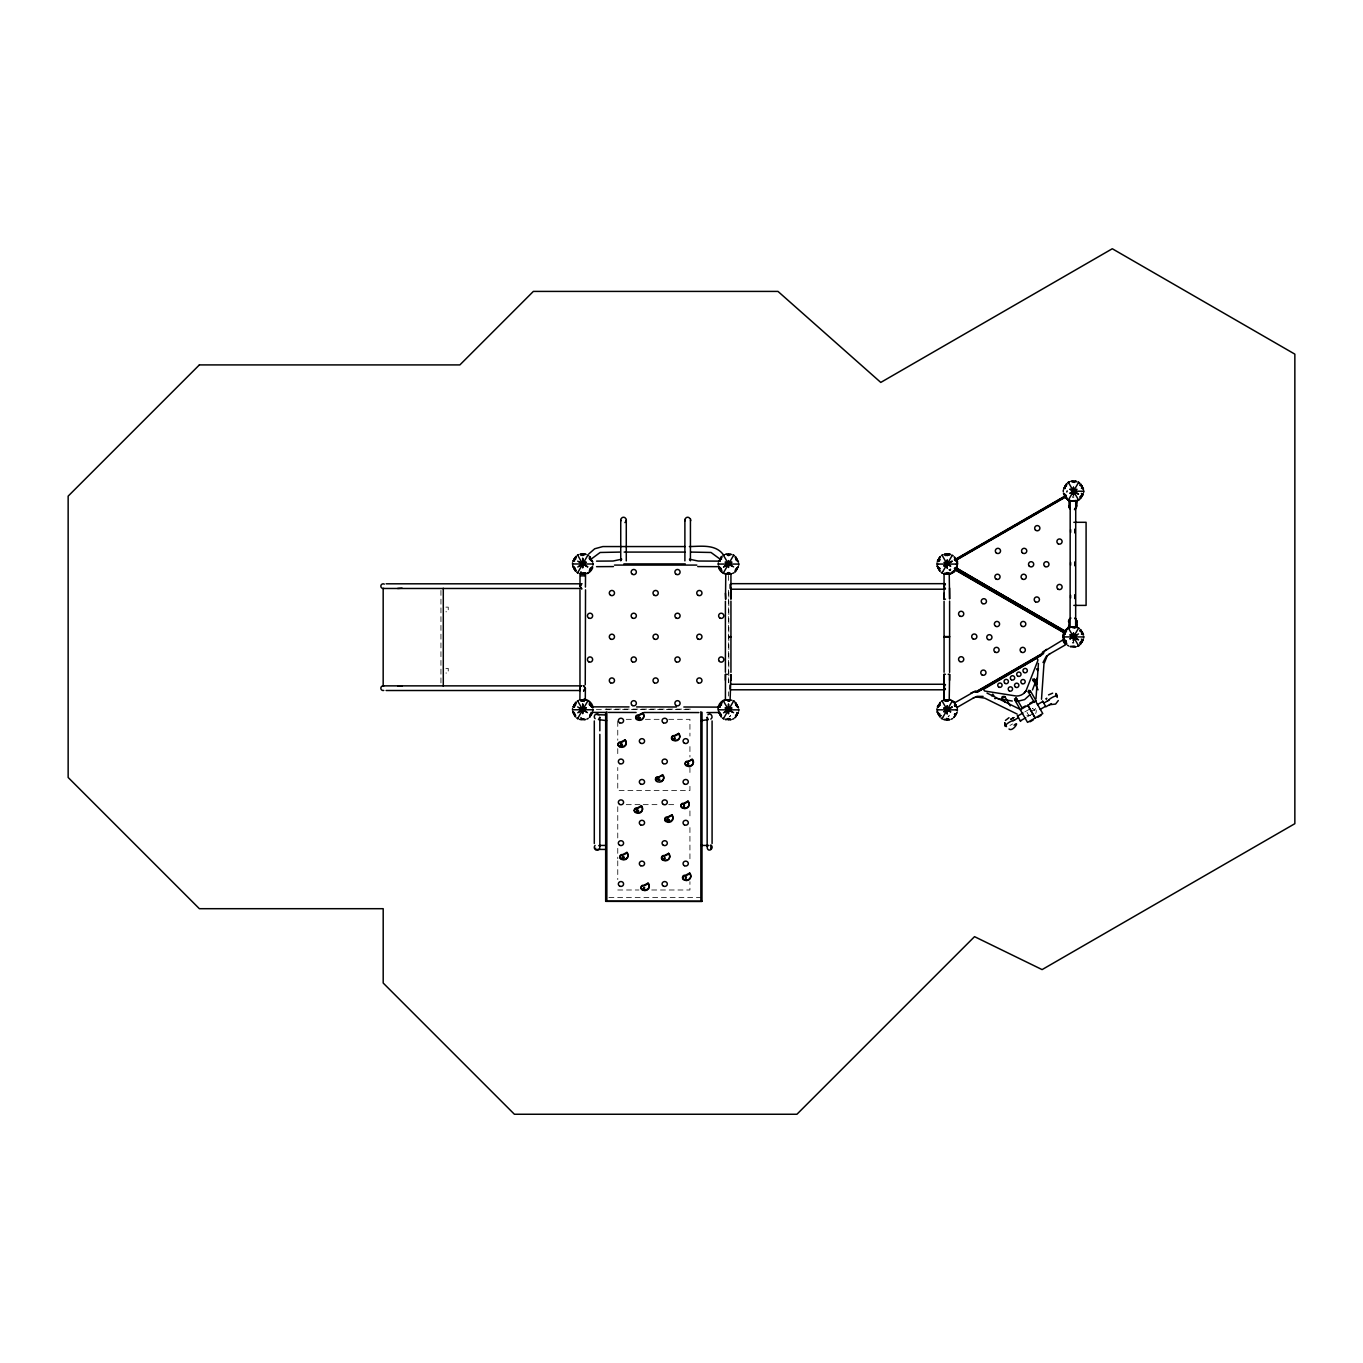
<?xml version="1.0" encoding="UTF-8"?>
<svg xmlns="http://www.w3.org/2000/svg" width="1363" height="1363" viewBox="0 0 1363 1363"><rect width="100%" height="100%" fill="white"/><g stroke="black" fill="none" stroke-linecap="round" stroke-linejoin="round"><path stroke-width="0.75" stroke-dasharray="5 3.75" d="M949.943 570.876L950.658 569.632M1066.496 492.384L1067.604 490.493M1024.789 711.912L1030.189 708.794M1031.587 711.179L1035.624 708.862A4.668 4.668 0 0 0 1032.796 706.681M1027.549 716.717L1034.773 712.542M1026.799 715.796L1029.661 715.336M445.905 607.131L448.24 607.131L448.24 611.8L445.905 611.8M445.905 668.364L448.24 668.364L448.24 673.032L445.905 673.032M690.411 709.118L606.842 709.118L606.842 711.23M596.364 709.68L690.411 709.578M626.264 719.323L634.749 719.323M645.363 719.323L660.22 719.323M668.705 719.323L689.934 719.323L689.934 736.071M626.264 804.647L641.121 804.647M643.234 804.647L660.22 804.647M668.705 804.647L677.19 804.647M617.763 889.988L638.991 889.988M651.718 889.988L689.934 889.988L689.934 881.657M608.92 897.621L700.855 897.621M948.733 569.53L950.982 569.53M949.057 570.552L950.505 570.552M606.842 709.578L606.007 708.692M1066.565 490.816L1067.297 492.094M1034.091 710.055L1034.278 710.583A2.777 2.777 0 0 0 1034.04 709.902M728.83 592.121L728.83 682.812M728.506 575.425L728.506 581.78M728.506 590.23L728.506 683.357M728.506 691.825L728.506 696.05M689.934 746.549L689.934 757.01M689.934 767.488L689.934 775.871M689.934 786.332L689.934 790.523L617.763 790.523L617.763 767.488M689.934 810.9L689.934 817.136M689.934 827.545L689.934 858.758M617.763 721.419L617.763 740.262M617.763 748.645L617.763 757.01M617.763 806.726L617.763 837.955M617.763 848.348L617.763 858.758M617.763 860.837L617.763 879.578M440.948 590.4L440.948 683.936M1012.573 723.923A5.827 1.584 -30 0 1 1009.949 725.44M1036.084 709.987A4.668 4.668 0 0 1 1035.624 713.513M1030.377 715.694A4.668 4.668 0 0 1 1027.072 709.987M729.512 716.819L730.551 715.66L729.512 716.819M948.171 716.819L949.21 715.66L948.171 716.819M950.522 569.018L949.21 569.887L950.522 569.035M1033.069 708.845A2.777 2.777 0 0 0 1032.421 708.539A2.726 2.675 12 0 1 1033.069 708.845"/><path stroke-width="1.5" d="M575.186 569.785L575.186 568.337M575.186 559.631L575.203 558.523M575.186 705.404L575.203 704.296M590.298 559.648L590.298 558.2M590.298 705.421L590.298 703.972M720.959 715.643L720.959 714.195M720.976 704.381L719.715 706.204M720.959 569.87L720.959 568.422M720.976 558.609L719.715 560.432M725.406 680.239L725.406 674.344L727.45 674.344M730.943 680.358L730.943 674.498L730.125 699.713M730.943 573.755L730.943 598.97L730.943 588.1M736.071 705.489L736.071 704.041M736.071 559.716L736.071 558.268M939.635 705.472L939.635 704.381L938.715 704.978M945.445 699.713L944.065 699.713L944.065 674.327L945.445 674.293M945.445 599.175L944.065 599.175L944.065 593.246M949.602 680.358L949.602 674.498L949.227 699.713M1065.934 497.001L1065.934 495.57M1065.934 642.706L1065.934 641.257M1068.643 627.304L1069.325 619.109M1068.643 620.676L1070.858 618.035L1069.785 618.615M1070.142 509.029L1068.984 506.866L1069.137 499.54M1069.342 508.007L1068.984 505.69M1070.194 500.357L1070.108 627.184L1075.663 627.184L1075.731 500.357M1075.714 618.649L1074.657 618.121L1076.872 620.778L1076.77 627.644M1076.974 626.759L1076.054 618.972M581.456 588.714L580.008 586.277L580.025 574.879M585.426 587.061L585.562 572.988M585.528 589.838L585.255 684.754M585.289 699.662L585.374 688.315L583.637 685.742L585.374 688.315L583.62 690.888L585.374 688.315M947.149 562.936L947.217 560.091M947.149 708.709L947.217 705.881M1073.465 490.084L1073.516 487.238M1073.465 635.771L1073.516 632.943M1021.688 707.295L1016.304 698.112L1014.532 698.929L1015.35 700.275L1016.798 699.509M947.149 567.979L947.149 560.108M1073.448 495.127L1073.448 487.255M1073.448 640.831L1073.448 632.96M572.511 564.401L572.562 562.834M572.511 710.174L572.562 708.624M592.888 565.134L592.973 563.583M592.888 710.907L592.973 709.356M718.284 564.469L718.352 562.919M718.284 710.259L718.352 708.692M738.678 565.219L738.746 563.652M738.678 710.992L738.746 709.442M936.943 564.469L937.011 562.919M936.943 710.259L937.011 708.692M957.337 565.219L957.405 563.652M957.337 710.992L957.405 709.442M1063.259 491.617L1063.31 490.067M1083.636 492.367L1083.721 490.799M1083.636 638.071L1083.721 636.504M582.836 558.54L582.7 567.911L582.717 564.418M582.836 704.313L582.7 713.684L582.717 710.191M728.609 704.381L728.472 713.82L728.489 710.259M947.132 713.82L947.149 705.881M1068.558 621.818L1068.643 620.727L1068.745 621.818M1076.94 626.281L1076.855 627.355L1076.855 626.111M1035.999 698.776L1038.436 663.372M1041.519 699.253L1043.956 663.934L1047.227 655.842M1076.106 508.416L1076.77 500.971M1016.798 699.492L1016.662 698.606M596.977 714.672L605.308 714.945M1063.072 636.742L1064.111 632.483L955.599 569.836L949.841 573.959L946.212 573.329M1063.361 636.777L1064.469 632.364L955.531 569.461L952.277 572.92M1034.449 680.75L1034.466 679.115L1032.813 679.098L1038.01 689.831M622.329 856.714L623.147 857.685L623.947 856.714M658.039 778.92L658.84 779.909L659.658 778.92M581.916 588.901L580.008 586.277L581.473 583.824M579.888 699.645L580.042 687.293M582.427 555.508L582.734 554.128L586.073 554.349L581.728 554.145L580.945 555.508M582.427 701.281L582.614 699.918L580.945 701.281M728.217 555.593L728.489 554.298L725.883 554.247M728.813 572.545L728.524 573.823L731.147 573.891L727.552 573.329M728.217 701.366L728.404 699.986L725.883 700.02L728.421 700.054L728.864 701.332M946.876 555.593L947.064 554.213L945.377 555.576M947.472 572.545L947.2 573.823L949.807 573.874M946.876 701.366L947.915 700.173M1075.509 509.081L1074.453 509.626L1076.668 505.741M580.008 586.277L581.916 583.637M575.544 559.426L574.147 559.171L572.92 561.369L576.055 556.274L573.704 559.954L574.487 561.3M590.281 568.354L591.763 568.03L589.412 571.693L592.564 566.616L589.753 569.461M591.321 714.587L589.412 717.466L591.763 713.803L590.98 712.457M721.47 559.256L720.005 559.239L718.693 561.437L721.504 558.609M719.92 705.012L721.828 702.132L718.693 707.21L719.971 705.063L720.26 707.141M954.373 568.627L955.77 568.899L956.979 566.701L953.861 571.779L956.196 568.115L954.713 568.439M954.373 714.399L955.77 714.672L956.979 712.474L953.861 717.551L956.196 713.888L954.713 714.212M1063.668 488.584L1066.803 483.507L1064.946 486.267M1082.035 496.149L1080.16 498.909L1082.512 495.263L1081.421 493.372M993.9 695.777L992.775 694.091L991.872 695.897M707.244 846.713L707.874 845.469M1032.473 689.951L1036.987 678.195M1043.019 662.537L1046.239 656.387L1049.663 653.967M599.737 717.432L599.021 718.659M955.889 568.592L956.741 566.548L955.463 568.746L956.928 568.252L1065.202 631.716L1066.377 629.774M956.979 566.616L956.196 568.49L1065.133 631.393M957.252 566.684L956.553 568.371L1065.065 631.035L1066.173 629.587M956.928 568.252L957.542 561.249L955.463 559.273L1065.287 495.859M1066.684 630.081L1063.123 634.102L1063.736 641.104M1063.924 634.323L1066.462 631.444M1064.213 634.391L1065.014 632.057L1063.668 634.289M1058.301 700.531L1055.592 704.075L1049.51 704.739M955.719 714.774L954.713 715.302M1026.049 690.751L1037.737 660.851A1.772 1.772 0 0 0 1036.357 658.448L983.507 689.354L984.563 691.007L1016.355 696.05A11.057 11.057 0 0 0 1026.049 690.751L1024.243 693M1028.298 691.961L1029.883 692.319L1030.258 690.717L1028.673 690.325L1028.162 691.671L1034.313 702.388M1063.668 488.584L1066.462 485.756M1063.668 634.289L1064.912 632.04L1065.236 634.221M1081.421 639.077L1082.512 640.951L1080.16 644.614L1083.295 639.537L1081.489 642.382L1079.922 642.382M721.47 705.029L719.988 705.029L721.504 704.381M939.124 561.249L939.789 560.142M702.03 712.27L701.979 901.403L605.666 901.335L605.666 712.27M574.505 567.332L575.544 571.182L574.266 569.018L575.714 569.785M577.622 572.835L587.623 555.559M590.98 560.653L589.923 556.803M584.25 572.971L582.819 573.857L585.374 573.806L581.78 573.261M574.505 713.105L575.544 716.955L574.3 714.706L575.714 715.558M577.622 718.608L587.879 700.872M590.98 706.426L589.923 702.575L592.752 707.823L589.77 703.972M583.977 719.204L579.411 719.408M720.277 567.417L721.334 571.267L720.073 569.018L721.487 569.87M723.48 572.75L733.669 555.167M736.753 560.721L735.696 556.871L736.957 559.171L735.713 559.563M730.023 573.056L725.184 573.721M720.277 713.19L721.334 717.04L718.488 711.776L720.073 714.791M723.395 718.693L733.396 701.417M736.753 706.494L735.696 702.644L736.957 704.944L735.628 705.37M730.023 718.829L725.184 719.494L731.147 719.664L727.552 719.102M942.02 572.971L942.77 571.659M943.128 571.046L951.902 555.9M955.412 560.721L954.356 556.871L956.553 561.522M948.682 573.056L947.251 573.925L946.825 572.579M945.377 701.349L947.115 699.986L947.524 701.332M1072.238 481.769L1074.708 482.4M1065.236 494.565L1066.292 498.398L1065.048 496.183L1065.934 495.161M1066.377 495.672L1065.048 496.115L1066.462 497.018M1078.61 482.366L1068.336 500.102L1065.065 496.984L956.553 559.648L957.593 564.009M942.02 718.744L942.77 717.432M943.128 716.819L951.902 701.672M952.055 701.4L954.475 702.422M1081.438 488.363L1082.222 487.017L1080.672 484.018L1081.932 486.318M955.412 706.494L954.356 702.644L955.616 704.944L954.73 705.898M948.682 718.829L946.212 719.102M1074.726 500.647L1070.159 500.851L1076.123 501.039L1072.749 500.868M1072.238 627.474L1074.708 628.104M1065.236 640.252L1066.292 644.103L1065.065 641.888L1065.934 640.866M1078.61 628.07L1073.482 636.913L1078.559 639.741M1081.438 634.068L1082.222 632.722L1080.672 629.723L1081.932 632.023M1074.726 646.352L1070.159 646.556L1076.123 646.726L1072.749 646.573M1065.287 632.108L955.378 568.712L954.662 569.649L1063.736 632.619M954.117 570.91L955.463 569.155L1064.776 632.262M1064.997 630.643L1068.047 627.764M1005.451 720.431L1008.978 717.722M1070.654 529.696L1070.654 532.388M1070.637 562.51L1070.637 565.185M1070.619 595.307L1070.619 597.982M574.249 559.137L575.714 558.523M938.715 559.205L939.635 558.609L938.374 560.432M955.702 568.865L954.713 569.53M1064.946 486.421L1065.236 488.516M1082.069 496.047L1083.312 493.849L1081.489 496.677L1079.922 496.677M1029.917 694.772L1024.601 699.594L1016.236 701.638M730.091 689.031L730.125 685.078M642.757 712.832L638.531 715.047A2.266 2.113 0 0 0 635.686 717.108L635.771 718.335A2.266 2.113 0 0 0 636.845 719.613L637.339 719.817A4.379 4.089 0 0 0 643.387 714.314L642.757 712.832L643.387 713.633A4.379 4.089 0 0 1 642.62 718.557M642.757 713.513L638.531 715.711A2.266 2.113 0 0 0 635.686 717.79A2.266 2.113 0 0 0 636.845 718.931L637.339 719.136A4.379 4.089 0 0 0 641.717 719.187M625.021 739.939L625.753 740.603A4.379 4.089 0 0 1 619.705 746.106L619.705 746.788A4.379 4.089 0 0 0 625.753 741.285L625.123 739.802L620.898 742A2.266 2.113 0 0 0 618.052 744.079L618.138 745.305A2.266 2.113 0 0 0 619.211 746.583L619.671 746.754M625.123 740.484L620.898 742.682A2.266 2.113 0 0 0 618.052 744.76M679.2 738.303A4.379 4.089 0 0 1 673.22 739.717L672.709 739.513A2.266 2.113 0 0 1 671.635 738.252L671.55 737.69A2.266 2.113 0 0 1 674.378 735.628L678.621 733.413L679.268 734.214A4.379 4.089 0 0 1 679.66 737.315M678.621 734.095L674.395 736.31A2.266 2.113 0 0 0 671.55 738.371L671.635 738.916A2.266 2.113 0 0 0 672.709 740.194L673.22 740.399A4.379 4.089 0 0 0 679.268 734.896L678.621 733.413M662.622 774.61C651.071 781.97 663.253 774.269 663.253 775.411A4.379 4.089 0 0 1 660.51 781.357M641.394 805.754L637.168 807.969A2.266 2.113 0 0 0 634.323 810.048L634.408 811.275A2.266 2.113 0 0 0 635.482 812.535L635.976 812.74A4.379 4.089 0 0 0 642.024 807.237L641.394 805.754L642.024 806.555A4.379 4.089 0 0 1 638.157 812.638M641.394 806.436L637.168 808.651A2.266 2.113 0 0 0 634.323 810.712M692.234 759.021C680.682 766.398 692.864 758.68 692.864 759.821A4.379 4.089 0 0 1 693.256 762.922M626.912 852.386L622.687 854.601A2.266 2.113 0 0 0 619.841 856.68L619.926 857.906A2.266 2.113 0 0 0 621 859.167L621.494 859.371A4.379 4.089 0 0 0 627.542 853.868L626.912 852.386L627.542 853.187A4.379 4.089 0 0 1 624.816 859.15M626.912 853.068L622.687 855.283A2.266 2.113 0 0 0 619.841 857.344M671.857 814.801L667.649 817.016A2.266 2.113 0 0 0 664.786 819.078L664.871 820.305A2.266 2.113 0 0 0 665.945 821.582L666.456 821.787A4.379 4.089 0 0 0 672.504 816.284L671.857 814.801L672.504 815.602A4.379 4.089 0 0 1 666.456 821.105M671.857 815.483L667.649 817.698A2.266 2.113 0 0 0 664.786 819.759A2.266 2.113 0 0 0 665.945 820.901M687.991 801.103L688.639 802.568A4.379 4.089 0 0 1 682.59 808.089L682.079 807.884A2.266 2.113 0 0 1 681.006 806.606L680.921 805.38A2.266 2.113 0 0 1 683.766 803.301L687.991 801.103L688.639 801.904A4.379 4.089 0 0 1 687.872 806.811M687.889 801.904L683.783 803.983A2.266 2.113 0 0 0 680.921 806.061M668.603 853.323L669.25 854.805A4.379 4.089 0 0 1 663.202 860.309L662.691 860.104A2.266 2.113 0 0 1 661.634 858.826L661.549 857.617A2.266 2.113 0 0 1 664.377 855.538L668.603 853.323L669.25 854.124A4.379 4.089 0 0 1 668.483 859.048M668.603 854.005L664.394 856.22A2.266 2.113 0 0 0 661.549 858.281M647.987 883.207L648.737 883.888A4.379 4.089 0 0 1 642.689 889.392L642.689 890.073A4.379 4.089 0 0 0 648.737 884.553L648.089 883.088L643.881 885.286A2.266 2.113 0 0 0 641.019 887.364L641.104 888.591A2.266 2.113 0 0 0 642.177 889.869L642.637 890.039M647.987 883.888L643.881 885.967A2.266 2.113 0 0 0 641.019 888.046M689.644 873.053L685.436 875.267A2.266 2.113 0 0 0 682.573 877.329L682.659 878.556A2.266 2.113 0 0 0 683.732 879.834L684.243 880.038A4.379 4.089 0 0 0 690.291 874.535L689.644 873.053L690.291 873.853A4.379 4.089 0 0 1 688.605 879.408M689.542 873.87L685.436 875.932A2.266 2.113 0 0 0 682.573 878.011M685.282 877.022C686.475 880.123 685.368 877.84 686.475 877.022M736.957 704.944L738.525 707.908L735.543 704.041M954.73 704.041L955.667 704.841L954.373 705.335M1081.966 631.887L1079.939 631.12M938.681 714.842L939.618 715.643L938.664 713.65L939.993 717.023L938.749 714.808L939.482 713.548M1057.211 697.447C1052.832 688.196 1060.124 698.214 1055.678 695.982A5.827 1.584 -30 0 0 1048.539 700.105L1047.363 701.025M954.73 560.125L955.65 559.034L954.73 558.268M588.731 553.974L594.694 548.778L602.838 546.563L685.129 546.563M592.07 558.421L600.146 552.475L619.961 552.083M591.201 714.638L592.564 712.389L589.753 715.234M955.633 568.933L954.679 568.047M955.633 714.706L954.679 713.82M707.874 714.757C710.583 711.878 713.973 717.313 710.856 719.102M730.125 588.407L730.091 584.437M945.394 584.08L944.065 586.516L945.462 588.85M624.901 522.574L625.907 521.535A2.896 2.896 0 0 0 625.907 518.69L624.901 517.65A2.709 2.709 0 0 0 622.124 517.65L621.119 518.69A2.896 2.896 0 0 0 620.846 520.853M951.987 572.307L953.981 570.773M1042.286 652.451L1062.646 640.082L1063.668 641.854M1043.274 651.889L1046.58 649.35M1048.539 694.891L1052.662 693.171M945.462 684.635L944.065 686.969L945.394 689.388A2.777 2.777 0 0 1 944.832 688.945M580.365 686.679L581.762 685.674M580.655 686.356L581.592 685.742M577.759 566.974L582.359 564.18M723.532 567.042L731.931 562.067L723.736 566.701M577.759 712.747L586.158 707.755M952.158 561.096L947.2 564.026M1070.074 493.219L1076.94 489.266L1070.023 493.167M723.532 712.832L728.132 710.038M952.158 706.869L943.758 711.844L951.953 707.21M1070.023 638.872L1078.474 633.931M729.614 636.742L730.943 636.742L729.614 636.896M583.108 563.805L586.192 562.033L579.326 565.918M946.791 564.248L943.758 566.071L947.149 564.112L942.054 555.167M956.928 559.767L1066.002 496.796M975.823 691.859L1043.581 652.724M975.823 692.2L1043.888 652.911M977.305 691.671L1042.678 653.933M977.322 691.944L1042.916 654.07M977.339 692.148L1041.4 655.33M957.473 707.193L974.221 697.515M1048.641 654.547L1065.406 644.869L1064.026 642.467M1022.046 707.891L1025.3 706M1029.746 703.444L1033.001 701.553M1017.565 716.086L1022.983 712.951M1037.413 704.62L1042.814 701.502M1012.982 720.874L1018.502 717.688M1043.751 703.104L1049.289 699.918M1020.342 720.874L1025.76 717.756M1040.173 709.424L1045.591 706.29M1051.418 703.615L1045.881 706.801L1042.525 700.991M1030.053 721.777L1033.307 719.885M1037.754 717.33L1041.008 715.439M583.705 554.724L581.49 554.554M729.478 554.809L727.263 554.622L731.846 554.434M583.705 700.497L581.49 700.326M590.281 714.127L591.542 713.411M1081.029 495.587L1082.273 494.854M729.478 700.582L727.263 700.395L730.381 699.935M1081.029 641.274L1082.273 640.559M1014.055 725.201C1020.495 719.528 1012.948 732.408 1008.995 729.001M579.326 711.69L586.192 707.806M948.154 563.481L951.953 561.437M729.495 709.254L731.965 707.891L725.099 711.776M1070.074 638.838L1076.94 634.954M577.265 555.337L578.645 554.605M586.823 573.363L588.203 572.647M723.054 555.423L724.417 554.69M732.595 573.431L733.993 572.733M577.265 701.11L578.645 700.378M586.823 719.136L588.203 718.42M1069.393 481.838L1068.013 482.553L1069.393 481.838M941.714 555.423L943.094 554.69M723.054 701.195L724.417 700.463M732.595 719.221L733.993 718.505M1068.013 628.258L1069.393 627.542M941.714 701.195L943.094 700.463M951.255 719.221L952.652 718.505M1014.754 719.834L1013.612 720.294A5.827 1.584 -30 0 0 1006.371 724.452L1005.451 726.275L1006.524 726.564M994.683 698.572L995.859 698.52M949.926 574.266L954.696 571.506L955.378 568.712M975.618 690.939L954.884 702.712M970.763 693.12L974.613 691.535M973.216 698.095L977.067 696.34L983.115 696.391M684.005 804.869L684.226 807.083L684.447 804.869M1069.785 627.679L1070.091 627.576A11.926 8.996 35.5 0 1 1070.585 627.423M589.838 705.318L589.208 704.211M1066.394 641.36L1064.946 641.854L1063.464 638.855L1064.929 641.837M954.373 559.563L955.684 559.086L957.201 562.135M939.976 568.575L939.158 569.87L939.618 568.422L938.443 568.269L939.993 571.267L938.749 569.035L939.482 567.758M938.749 714.825L939.976 714.348M1037.72 670.613L1036.476 668.943L1038.487 668.807M728.575 719.715L728.166 718.352M947.234 719.715L949.807 719.664L947.285 719.698L946.825 718.352M1033.938 681.074L1032.643 680.529M701.093 720.669L708.419 719.579M584.727 575.85L580.638 575.868M976.061 696.919L984.699 698.129L1017.207 714.11M579.411 573.636L582.751 573.755M1002.827 697.72C1010.613 696.868 995.246 693.631 1005.502 702.354M402.085 588.169L397.604 588.475M725.883 554.264L729.733 555.252M944.542 554.264L947.915 554.4M944.542 554.247L947.149 554.298L947.524 555.559M730.398 554.145L728.404 554.213L728.864 555.559M726.632 573.993L728.626 573.925L728.166 572.579M584.625 699.849L582.683 699.901L586.056 700.122M613.435 566.565L596.551 566.667M580.859 573.908L582.734 573.857M580.859 719.681L585.374 719.579L581.78 719.034M608.494 712.423L636.112 712.474M706.988 712.576L718.318 712.525M629.042 706.92L593.552 706.869M1076.668 501.635L1076.668 500.46M1073.84 522.302L1086.09 522.302L1086.09 605.393L1073.84 605.393M689.354 546.563C701.178 546.41 716.001 543.837 723.77 555.303M624.152 552.083L684.925 552.083M691.211 552.083L711.026 552.475L719.102 558.421M596.551 561.13L613.06 561.028L621.698 559.205L620.744 560.789L620.744 520.121M718.114 561.13L698.112 561.028L689.474 559.205L690.428 560.789L690.428 520.121M623.879 563.907L685.248 563.907M614.457 565.083L696.851 565.083M718.08 566.667L697.737 566.565M725.78 573.755L725.491 599.124M949.227 573.755L949.602 598.97L949.602 588.1M386.104 583.807L580.382 583.807M730.807 583.671L944.832 583.671M580.382 588.475L383.173 588.475L383.173 685.862L580.382 685.862M730.807 589.208L944.746 589.208M725.78 599.124L725.406 593.246M944.065 636.555L949.602 636.555M944.065 636.913L949.602 636.913M948.222 674.293L949.602 674.293M730.807 684.26L944.746 684.26M730.807 689.797L944.832 689.797M386.104 690.513L580.382 690.513M727.45 699.713L725.406 699.713L725.491 674.344M599.396 845.435L604.985 845.435M700.923 845.435L708.862 845.435M597.539 849.422L604.985 849.422M605.666 901.284L702.03 901.335M1079.939 485.415L1081.506 485.415L1083.5 489.283L1082.035 486.284M1073.482 491.208L1083.755 491.225M1072.698 497.018L1073.567 497.018M589.77 558.2L592.752 562.05L589.923 556.803M735.543 558.268L738.525 562.135L736.957 559.171M718.233 564.061L738.797 564.078M937.437 564.061L938.391 564.061M939.107 564.061L955.242 564.078M955.957 564.078L957.218 564.078M573.295 563.975L593.007 564.009M735.526 569.53L738.337 566.701L736.974 568.933L737.315 567.707M1068.728 627.61L1068.745 626.196M1063.736 636.913L1064.111 641.223M1064.043 636.913L1083.755 636.93M1066.462 642.706L1065.014 641.939M1072.698 642.723L1073.567 642.723M575.714 704.296L572.92 707.141L574.215 704.961L575.544 705.199M636.538 706.937L676.406 706.988M937.437 709.833L938.391 709.833M939.107 709.833L955.242 709.85M955.957 709.85L957.218 709.85M573.295 709.748L593.007 709.782M718.233 709.833L738.797 709.85M591.661 712.406L604.951 712.423M643.898 712.491L698.895 712.559M735.526 715.302L738.337 712.474L736.974 714.706L736.77 712.542M940.146 715.643L941.322 715.643M721.487 715.643L720.022 714.842M683.817 707.005L718.335 707.124M583.909 699.151L584.437 699.168A10.648 10.648 0 0 1 592.701 705.898M729.614 636.589L730.858 636.691M402.085 686.168L397.826 685.93M598.425 719.579L606.637 720.669M997.699 698.708L1012.283 701.025M719.92 559.239L720.26 561.369M939.976 559.511L938.596 559.188L938.647 560.875M939.976 705.284L938.596 704.961L940.487 702.132L938.647 706.647M731.846 700.207L728.455 699.986L729.733 701.042M1075.407 627.61L1075.441 627.627A11.926 8.996 -35.4 0 0 1074.64 627.406M692.234 759.702L692.864 760.503A4.379 4.089 0 0 1 686.816 766.006L686.322 765.802A2.266 2.113 0 0 1 685.248 764.524L685.163 763.979A2.266 2.113 0 0 1 687.991 761.9M619.705 746.106L619.211 745.902A2.266 2.113 0 0 1 618.138 744.624L618.138 744.624M662.622 775.291L663.253 776.092A4.379 4.089 0 0 1 657.205 781.595L656.71 781.391A2.266 2.113 0 0 1 655.637 780.113L655.552 778.886A2.266 2.113 0 0 1 658.38 776.808M637.032 812.484A4.379 4.089 0 0 1 635.976 812.075L635.482 811.854A2.266 2.113 0 0 1 634.408 810.593L634.408 810.593M664.241 860.053A4.379 4.089 0 0 1 663.202 859.627L662.691 859.423A2.266 2.113 0 0 1 661.634 858.162L661.634 858.162M687.548 879.799A4.379 4.089 0 0 1 684.243 879.356L683.732 879.152A2.266 2.113 0 0 1 682.659 877.874L682.659 877.874M622.55 859.116A4.379 4.089 0 0 1 621.494 858.69L621 858.486A2.266 2.113 0 0 1 619.926 857.225L619.926 857.225M642.689 889.392L642.177 889.187A2.266 2.113 0 0 1 641.104 887.909L641.104 887.909M949.926 699.458L954.696 702.218M986.982 693.086L1019.422 709.016M1070.04 489.266L1078.559 494.036M1070.04 634.954L1073.465 636.879M733.584 566.889L725.133 562.084L728.489 564.026M950.624 711.793L943.724 707.891L950.59 711.861M577.673 561.164L587.811 566.821M733.584 712.662L725.065 707.891L731.931 711.861M577.673 706.937L587.419 712.576M955.65 568.678L1065.253 631.955M945.939 554.622L948.392 555.252M954.73 559.716L955.684 560.261M947.166 572.784L948.409 573.516M728.506 572.784L729.75 573.516M945.939 700.395L948.392 701.042M954.73 705.489L955.684 706.051M1070.108 489.232L1078.167 494.036M1070.108 634.919L1078.167 639.741M731.931 566.088L728.558 564.061L723.651 555.627M579.36 561.999L587.419 566.804M579.36 707.772L586.107 711.759M1067.399 499.437L1068.728 500.272M1078.252 627.849L1079.564 628.701M951.936 554.997L953.248 555.848M1067.399 645.142L1068.728 645.977M941.1 572.307L942.412 573.124M733.277 555.014L734.589 555.831M951.936 700.786L953.248 701.604M722.441 572.29L723.753 573.141M941.1 718.062L942.412 718.914M587.504 554.928L588.816 555.763M576.668 572.204L577.98 573.056M722.441 718.062L723.753 718.914M587.504 700.701L588.816 701.536M576.668 717.994L577.98 718.829M1016.304 698.231L1015.622 698.026M1068.166 500.34L1065.202 496.302L955.889 559.409L956.741 561.471M710.856 845.026C714.825 847.599 708.607 853.068 707.244 848.144M575.237 705.795L573.704 705.727L574.487 707.073M1076.855 622.005L1076.872 620.829M1066.377 498.245L1065.133 496.626L956.196 559.511L956.979 561.403M599.021 845.469L599.737 846.713M1064.929 496.149L1063.481 493.15L1065.048 496.115M955.65 704.824L957.201 707.908M690.053 518.69L689.048 517.65A2.709 2.709 0 0 0 686.271 517.65L685.265 518.69A2.896 2.896 0 0 0 684.976 520.853M707.874 718.659L707.244 717.432M589.208 558.438L589.906 559.511M955.719 559.137L957.184 562.135M955.719 704.91L957.184 707.908M1034.636 679.353L1037.328 683.987M1030.258 690.717L1036.306 701.161M1027.975 705.301L1035.25 717.926M1027.787 705.404L1035.079 718.028M1014.651 699.781L1020.7 710.242M1017.275 715.575L1020.631 721.385M1004.855 696.578L1010.222 705.881M1068.353 482.315L1078.201 499.386M1068.388 628.053L1069.103 629.314M1069.461 629.927L1078.61 645.823M942.054 700.94L947.183 709.85M723.651 701.4L728.506 709.85M583.96 555.184L580.11 554.179L582.648 554.213L583.091 555.474M577.605 555.082L582.734 563.992M580.928 571.779L581.507 572.801M584.25 701.451L583.466 700.105L580.11 699.952L582.717 700.003L583.091 701.246M577.605 700.855L582.734 709.765M580.928 717.551L581.507 718.574M681.006 805.891L681.006 805.925A2.266 2.113 0 0 0 682.079 807.203M655.62 779.397L655.637 779.432A2.266 2.113 0 0 0 656.71 780.709L657.153 781.561M579.837 688.315L580.042 689.337M1063.361 636.93L1063.685 639.468M1068.916 505.86L1068.984 506.866M1068.558 626.23L1068.626 627.236M579.974 684.754L579.991 589.821M1073.516 495.178L1073.465 491.634M1073.516 640.883L1073.465 637.339M947.2 568.03L947.149 564.486M947.2 713.803L947.149 710.259M728.421 704.041L728.541 709.424M582.648 558.183L582.768 563.566M582.648 703.955L582.768 709.339M728.541 563.652C728.489 552.679 728.524 575.305 728.489 564.486M1076.668 500.851L1076.668 506.951M1074.777 529.151L1074.777 532.933M1074.743 561.948L1074.743 565.747M1074.726 594.745L1074.726 598.544M949.602 601.134L949.602 672.351M944.065 573.755L944.065 599.141M944.065 601.219L944.065 672.249M944.065 674.327L944.065 685.248M944.065 689.082L944.065 699.713M730.943 601.134L730.943 672.351M725.406 601.219L725.406 672.249M712.082 720.942L712.082 843.544M710.856 845.435L710.856 849.422M707.158 717.245L707.158 847.019M700.855 711.707L700.855 900.653M684.89 520.121L684.89 560.875M682.539 808.038L682.539 807.373A4.379 4.089 0 0 0 686.952 807.458M626.281 520.121L626.281 560.875M606.842 711.707L606.842 900.653M599.839 717.245L599.839 730.789M599.839 734.367L599.839 847.019M595.682 848.246L595.682 849.422M594.302 720.942L594.302 843.544M443.282 588.271L443.282 686.066M949.585 573.073A9.337 9.337 0 0 1 944.763 573.073M939.09 568.729A9.337 9.337 0 0 1 938.17 566.48M938.17 561.641A9.337 9.337 0 0 1 939.09 559.392M944.763 555.048A9.337 9.337 0 0 1 949.585 555.048M939.09 714.502A9.337 9.337 0 0 1 938.17 712.253M938.17 707.431A9.337 9.337 0 0 1 939.09 705.182M944.763 700.821A9.337 9.337 0 0 1 947.183 700.514M574.658 714.348A9.337 9.337 0 0 1 573.721 712.099M573.721 707.278A9.337 9.337 0 0 1 576.14 703.087M589.327 703.087A9.337 9.337 0 0 1 591.746 707.278M736.599 568.575A9.337 9.337 0 0 1 735.117 570.501M721.913 570.501A9.337 9.337 0 0 1 720.431 568.575M720.431 559.239A9.337 9.337 0 0 1 721.913 557.314M735.117 557.314A9.337 9.337 0 0 1 736.599 559.239M590.809 568.729A9.337 9.337 0 0 1 589.327 570.654M585.153 573.073A9.337 9.337 0 0 1 580.314 573.073M576.14 570.654A9.337 9.337 0 0 1 573.721 566.48M574.658 559.392A9.337 9.337 0 0 1 576.14 557.467M589.327 557.467A9.337 9.337 0 0 1 590.809 559.392M720.431 714.348A9.337 9.337 0 0 1 719.494 712.099M719.494 707.278A9.337 9.337 0 0 1 721.913 703.087M735.117 703.087A9.337 9.337 0 0 1 737.519 707.278M1082.426 639.366A9.337 9.337 0 0 1 1080.024 643.557M1066.82 643.557A9.337 9.337 0 0 1 1064.401 639.366M1064.401 634.545A9.337 9.337 0 0 1 1065.338 632.296M1080.024 630.353A9.337 9.337 0 0 1 1082.426 634.545M1082.426 493.593A9.337 9.337 0 0 1 1080.024 497.768M1066.82 497.768A9.337 9.337 0 0 1 1064.401 493.593M1064.401 488.755A9.337 9.337 0 0 1 1066.82 484.581M1080.024 484.581A9.337 9.337 0 0 1 1082.426 488.755M717.977 708.147A10.648 10.648 0 0 1 724.571 699.781M724.571 573.806A10.648 10.648 0 0 1 718.727 568.132M592.701 567.707A10.648 10.648 0 0 1 587.095 573.636M383.77 690.445A2.334 2.334 0 0 1 380.839 688.179A2.334 2.334 0 0 1 383.77 685.93M383.77 588.39A2.334 2.334 0 0 1 380.856 585.834A2.334 2.334 0 0 1 384.332 584.131M599.737 848.144A2.777 2.777 0 0 1 595.682 849.831A2.777 2.777 0 0 1 595.103 845.469M595.103 718.659A2.777 2.777 0 0 1 595.103 714.757A2.777 2.777 0 0 1 599.021 714.757M686.322 765.12A2.266 2.113 0 0 1 685.248 763.842L685.163 763.297A2.266 2.113 0 0 1 687.991 761.218M692.813 763.893A4.379 4.089 0 0 1 692.097 764.745M691.194 765.376A4.379 4.089 0 0 1 686.816 765.325M655.552 779.568A2.266 2.113 0 0 1 658.38 777.489M667.58 859.678A4.379 4.089 0 0 1 665.383 860.206M690.325 518.69A2.896 2.896 0 0 1 690.598 520.853M1063.31 635.771L1063.242 637.322L1063.327 635.771M1068.916 501.414L1068.984 500.357L1068.916 501.414M1004.735 722.816L1005.451 726.275L1004.735 722.816M620.54 744.113C620.71 748.491 623.879 742.136 620.54 744.113M638.174 717.824L639.792 718.233L638.174 717.824M638.174 717.142L639.792 717.551L638.174 717.142M622.329 857.395L623.947 857.787L622.329 857.395M636.811 810.764L638.429 811.155L636.811 810.764M636.811 810.082L638.429 810.491L636.811 810.082M658.039 779.602L659.658 780.011L658.039 779.602M643.523 888.08C645.772 888.455 644.256 886.938 643.609 887.995M674.055 738.422C675.707 740.365 675.435 736.071 674.123 738.32M667.291 819.112L668.892 819.521L667.291 819.112M667.291 819.793L668.892 820.202L667.291 819.793M664.037 858.332C665.689 860.274 665.417 855.981 664.122 858.247M687.651 764.013C690.019 764.422 688.162 762.837 687.736 763.825M574.164 704.892L576.055 702.064L574.198 704.824M737.11 568.899L735.202 571.779L737.11 568.899M737.11 714.672L735.202 717.551L737.11 714.672M937.965 560.142L937.369 561.437L938.63 559.273L938 560.091M937.965 705.915L937.369 707.21L938.63 705.063L937.965 705.915M720.857 557.484L719.971 559.12L721.828 556.36L720.857 557.484M939.516 557.484L938.63 559.12L940.487 556.36L939.533 557.484M1065.832 630.319L1064.946 631.972L1066.803 629.212L1065.832 630.336M620.761 744.437L622.073 744.709L620.761 744.437M199.373 364.909L68.15 496.132L68.15 777.472L199.373 908.695L383.19 908.695L383.19 983.03L514.413 1114.253L796.929 1114.253L974.528 936.654L1042.099 969.604L1294.85 823.678L1294.85 354.141L1112.293 248.748L880.771 382.424L777.983 291.409L533.359 291.409L459.876 364.909L199.373 364.909M1013.663 717.654L1010.682 719.374L1013.663 717.637A2.692 2.692 0 0 1 1012.76 717.807A2.709 2.692 -30 0 0 1013.663 717.654M1035.488 700.957L1020.274 709.748L1027.549 722.373L1042.78 713.582L1035.488 700.957M1078.951 499.88L1077.571 500.596L1078.951 499.863M952.652 572.733L951.272 573.448L952.635 572.716M1078.951 645.568L1077.571 646.301L1078.951 645.568M1072.289 481.275L1070.858 481.395L1073.465 481.446L1072.34 481.275M1072.289 626.98L1070.858 627.099L1073.362 627.133L1072.34 626.98M945.973 699.901L944.542 700.037L947.149 700.088L946.041 699.918M1075.373 481.292L1073.499 481.343L1076.821 481.565L1075.356 481.292M949.057 554.145L947.183 554.196L950.505 554.417L949.057 554.145M947.166 573.942L943.843 573.721L947.166 573.942M1075.373 626.997L1073.499 627.048L1076.821 627.27L1075.356 626.997M949.057 699.918L947.183 699.969L950.505 700.207L949.057 699.918M947.166 719.715L943.843 719.494L947.166 719.715M944.269 562.408L950.59 566.088L944.269 562.408M1079.564 482.979L1078.252 482.144L1079.564 482.996M734.589 701.604L733.277 700.769L734.589 701.621M720.039 569.087L718.488 566.003L719.954 569.001M574.266 714.791L572.716 711.707L574.181 714.689M1083.023 633.574L1082.035 631.989L1083.5 634.971L1083.006 633.574M938.63 569.001L937.148 566.003L938.63 569.001M938.63 714.774L937.148 711.776L938.63 714.774M574.181 568.916L572.716 565.935L574.181 568.916M1029.269 566.156A2.624 2.624 0 0 0 1033.648 564.981A2.624 2.624 0 0 0 1030.445 561.777A2.624 2.624 0 0 0 1029.269 566.156M1045.063 566.548A2.624 2.624 0 0 0 1048.999 564.282A2.624 2.624 0 0 0 1045.063 562.016A2.624 2.624 0 0 0 1045.063 566.548M1057.654 588.85A2.624 2.624 0 0 0 1062.033 587.692A2.624 2.624 0 0 0 1058.83 584.471A2.624 2.624 0 0 0 1057.654 588.85M1022.386 579.105A2.624 2.624 0 0 0 1026.322 576.822A2.624 2.624 0 0 0 1022.386 574.556A2.624 2.624 0 0 0 1022.386 579.105M1022.318 552.765A2.624 2.624 0 0 0 1026.697 551.589A2.624 2.624 0 0 0 1023.494 548.386A2.624 2.624 0 0 0 1022.318 552.765M996.08 552.765A2.624 2.624 0 0 0 1000.459 551.589A2.624 2.624 0 0 0 997.256 548.386A2.624 2.624 0 0 0 996.08 552.765M1035.437 530.037A2.624 2.624 0 0 0 1039.816 528.861A2.624 2.624 0 0 0 1036.613 525.658A2.624 2.624 0 0 0 1035.437 530.037M1035.505 601.816A2.624 2.624 0 0 0 1039.441 599.55A2.624 2.624 0 0 0 1035.505 597.284A2.624 2.624 0 0 0 1035.505 601.816M996.149 579.105A2.624 2.624 0 0 0 1000.067 576.822A2.624 2.624 0 0 0 996.149 574.556A2.624 2.624 0 0 0 996.149 579.105M1058.199 543.82A2.624 2.624 0 0 0 1062.118 541.554A2.624 2.624 0 0 0 1058.199 539.288A2.624 2.624 0 0 0 1058.199 543.82M654.308 639.06A2.624 2.624 0 0 0 658.244 636.794A2.624 2.624 0 0 0 654.308 634.528A2.624 2.624 0 0 0 654.308 639.06M588.714 661.805A2.624 2.624 0 0 0 592.649 659.539A2.624 2.624 0 0 0 588.714 657.273A2.624 2.624 0 0 0 588.714 661.805M632.449 705.54A2.624 2.624 0 0 0 636.368 703.274A2.624 2.624 0 0 0 632.449 701.008A2.624 2.624 0 0 0 632.449 705.54M719.374 661.396A2.624 2.624 0 0 0 723.753 660.22A2.624 2.624 0 0 0 720.55 657.017A2.624 2.624 0 0 0 719.374 661.396M719.92 618.069A2.624 2.624 0 0 0 723.838 615.803A2.624 2.624 0 0 0 719.92 613.537A2.624 2.624 0 0 0 719.92 618.069M676.184 705.54A2.624 2.624 0 0 0 680.103 703.274A2.624 2.624 0 0 0 676.184 701.008A2.624 2.624 0 0 0 676.184 705.54M676.184 618.069A2.624 2.624 0 0 0 680.103 615.803A2.624 2.624 0 0 0 676.184 613.537A2.624 2.624 0 0 0 676.184 618.069M676.184 661.805A2.624 2.624 0 0 0 680.103 659.539A2.624 2.624 0 0 0 676.184 657.273A2.624 2.624 0 0 0 676.184 661.805M610.59 682.795A2.624 2.624 0 0 0 614.509 680.529A2.624 2.624 0 0 0 610.59 678.263A2.624 2.624 0 0 0 610.59 682.795M676.184 574.334A2.624 2.624 0 0 0 680.103 572.068A2.624 2.624 0 0 0 676.184 569.802A2.624 2.624 0 0 0 676.184 574.334M632.449 574.334A2.624 2.624 0 0 0 636.368 572.068A2.624 2.624 0 0 0 632.449 569.802A2.624 2.624 0 0 0 632.449 574.334M654.308 595.324A2.624 2.624 0 0 0 658.244 593.058A2.624 2.624 0 0 0 654.308 590.792A2.624 2.624 0 0 0 654.308 595.324M632.449 661.805A2.624 2.624 0 0 0 636.368 659.539A2.624 2.624 0 0 0 632.449 657.273A2.624 2.624 0 0 0 632.449 661.805M610.59 639.06A2.624 2.624 0 0 0 614.509 636.794A2.624 2.624 0 0 0 610.59 634.528A2.624 2.624 0 0 0 610.59 639.06M698.043 682.795A2.624 2.624 0 0 0 701.979 680.529A2.624 2.624 0 0 0 698.043 678.263A2.624 2.624 0 0 0 698.043 682.795M698.043 595.324A2.624 2.624 0 0 0 701.979 593.058A2.624 2.624 0 0 0 698.043 590.792A2.624 2.624 0 0 0 698.043 595.324M632.449 618.069A2.624 2.624 0 0 0 636.368 615.803A2.624 2.624 0 0 0 632.449 613.537A2.624 2.624 0 0 0 632.449 618.069M610.59 595.324A2.624 2.624 0 0 0 614.509 593.058A2.624 2.624 0 0 0 610.59 590.792A2.624 2.624 0 0 0 610.59 595.324M654.308 682.795A2.624 2.624 0 0 0 658.244 680.529A2.624 2.624 0 0 0 654.308 678.263A2.624 2.624 0 0 0 654.308 682.795M588.714 618.069A2.624 2.624 0 0 0 592.649 615.803A2.624 2.624 0 0 0 588.714 613.537A2.624 2.624 0 0 0 588.714 618.069M698.043 639.06A2.624 2.624 0 0 0 701.979 636.794A2.624 2.624 0 0 0 698.043 634.528A2.624 2.624 0 0 0 698.043 639.06M663.389 804.443A2.624 2.436 0 0 0 667.325 802.33A2.624 2.436 0 0 0 663.389 800.217A2.624 2.436 0 0 0 663.389 804.443M640.644 743.21A2.624 2.436 0 0 0 644.58 741.097A2.624 2.436 0 0 0 640.644 738.985A2.624 2.436 0 0 0 640.644 743.21M619.654 845.281A2.624 2.436 0 0 0 623.59 843.169A2.624 2.436 0 0 0 619.654 841.039A2.624 2.436 0 0 0 619.654 845.281M619.654 886.103A2.624 2.436 0 0 0 623.59 883.991A2.624 2.436 0 0 0 619.654 881.878A2.624 2.436 0 0 0 619.654 886.103M663.389 845.281A2.624 2.436 0 0 0 667.325 843.169A2.624 2.436 0 0 0 663.389 841.039A2.624 2.436 0 0 0 663.389 845.281M640.644 824.871A2.624 2.436 0 0 0 644.58 822.741A2.624 2.436 0 0 0 640.644 820.628A2.624 2.436 0 0 0 640.644 824.871M619.654 804.443A2.624 2.436 0 0 0 623.59 802.33A2.624 2.436 0 0 0 619.654 800.217A2.624 2.436 0 0 0 619.654 804.443M684.379 784.032A2.624 2.436 0 0 0 688.315 781.919A2.624 2.436 0 0 0 684.379 779.806A2.624 2.436 0 0 0 684.379 784.032M684.379 743.21A2.624 2.436 0 0 0 688.315 741.097A2.624 2.436 0 0 0 684.379 738.985A2.624 2.436 0 0 0 684.379 743.21M663.389 763.621A2.624 2.436 0 0 0 667.325 761.508A2.624 2.436 0 0 0 663.389 759.395A2.624 2.436 0 0 0 663.389 763.621M663.389 722.799A2.624 2.436 0 0 0 667.325 720.686A2.624 2.436 0 0 0 663.389 718.557A2.624 2.436 0 0 0 663.389 722.799M619.654 722.799A2.624 2.436 0 0 0 623.59 720.686A2.624 2.436 0 0 0 619.654 718.557A2.624 2.436 0 0 0 619.654 722.799M619.654 763.621A2.624 2.436 0 0 0 623.59 761.508A2.624 2.436 0 0 0 619.654 759.395A2.624 2.436 0 0 0 619.654 763.621M684.379 865.692A2.624 2.436 0 0 0 688.315 863.58A2.624 2.436 0 0 0 684.379 861.467A2.624 2.436 0 0 0 684.379 865.692M640.644 784.032A2.624 2.436 0 0 0 644.58 781.919A2.624 2.436 0 0 0 640.644 779.806A2.624 2.436 0 0 0 640.644 784.032M640.644 865.692A2.624 2.436 0 0 0 644.58 863.58A2.624 2.436 0 0 0 640.644 861.467A2.624 2.436 0 0 0 640.644 865.692M663.389 886.103A2.624 2.436 0 0 0 667.325 883.991A2.624 2.436 0 0 0 663.389 881.878A2.624 2.436 0 0 0 663.389 886.103M684.379 824.871A2.624 2.436 0 0 0 688.315 822.741A2.624 2.436 0 0 0 684.379 820.628A2.624 2.436 0 0 0 684.379 824.871M1046.137 698.895A2.709 2.692 -30 0 0 1046.733 698.214A2.692 2.692 0 0 1 1046.137 698.895M1011.414 679.779A2.181 2.181 0 0 0 1014.719 677.939A2.181 2.181 0 0 0 1011.465 675.997A2.181 2.181 0 0 0 1011.414 679.779M1009.267 690.871A2.181 2.181 0 0 0 1012.573 689.031A2.181 2.181 0 0 0 1009.319 687.088A2.181 2.181 0 0 0 1009.267 690.871M998.789 687.071A2.181 2.181 0 0 0 1002.095 685.231A2.181 2.181 0 0 0 998.84 683.289A2.181 2.181 0 0 0 998.789 687.071M1017.735 676.133A2.181 2.181 0 0 0 1021.04 674.293A2.181 2.181 0 0 0 1017.786 672.351A2.181 2.181 0 0 0 1017.735 676.133M1024.039 672.504A2.181 2.181 0 0 0 1027.344 670.647A2.181 2.181 0 0 0 1024.09 668.705A2.181 2.181 0 0 0 1024.039 672.504M1021.892 683.579A2.181 2.181 0 0 0 1025.197 681.739A2.181 2.181 0 0 0 1021.943 679.796A2.181 2.181 0 0 0 1021.892 683.579M1015.571 687.225A2.181 2.181 0 0 0 1018.877 685.385A2.181 2.181 0 0 0 1015.622 683.442A2.181 2.181 0 0 0 1015.571 687.225M1005.11 683.425A2.181 2.181 0 0 0 1008.416 681.585A2.181 2.181 0 0 0 1005.161 679.643A2.181 2.181 0 0 0 1005.11 683.425M988.056 639.537A2.624 2.624 0 0 0 991.974 637.271A2.624 2.624 0 0 0 988.056 635.005A2.624 2.624 0 0 0 988.056 639.537M995.654 626.299A2.624 2.624 0 0 0 999.59 624.033A2.624 2.624 0 0 0 995.654 621.767A2.624 2.624 0 0 0 995.654 626.299M1021.892 626.299A2.624 2.624 0 0 0 1025.828 624.033A2.624 2.624 0 0 0 1021.892 621.767A2.624 2.624 0 0 0 1021.892 626.299M995.177 652.213A2.624 2.624 0 0 0 999.113 649.947A2.624 2.624 0 0 0 995.177 647.681A2.624 2.624 0 0 0 995.177 652.213M972.978 638.855A2.624 2.624 0 0 0 976.896 636.589A2.624 2.624 0 0 0 972.978 634.323A2.624 2.624 0 0 0 972.978 638.855M959.859 661.566A2.624 2.624 0 0 0 963.777 659.3A2.624 2.624 0 0 0 959.859 657.034A2.624 2.624 0 0 0 959.859 661.566M959.859 616.127A2.624 2.624 0 0 0 963.777 613.861A2.624 2.624 0 0 0 959.859 611.595A2.624 2.624 0 0 0 959.859 616.127M1021.415 652.213A2.624 2.624 0 0 0 1025.351 649.947A2.624 2.624 0 0 0 1021.415 647.681A2.624 2.624 0 0 0 1021.415 652.213M982.059 674.941A2.624 2.624 0 0 0 985.994 672.675A2.624 2.624 0 0 0 982.059 670.409A2.624 2.624 0 0 0 982.059 674.941M982.536 603.57A2.624 2.624 0 0 0 986.471 601.304A2.624 2.624 0 0 0 982.536 599.039A2.624 2.624 0 0 0 982.536 603.57"/></g></svg>
